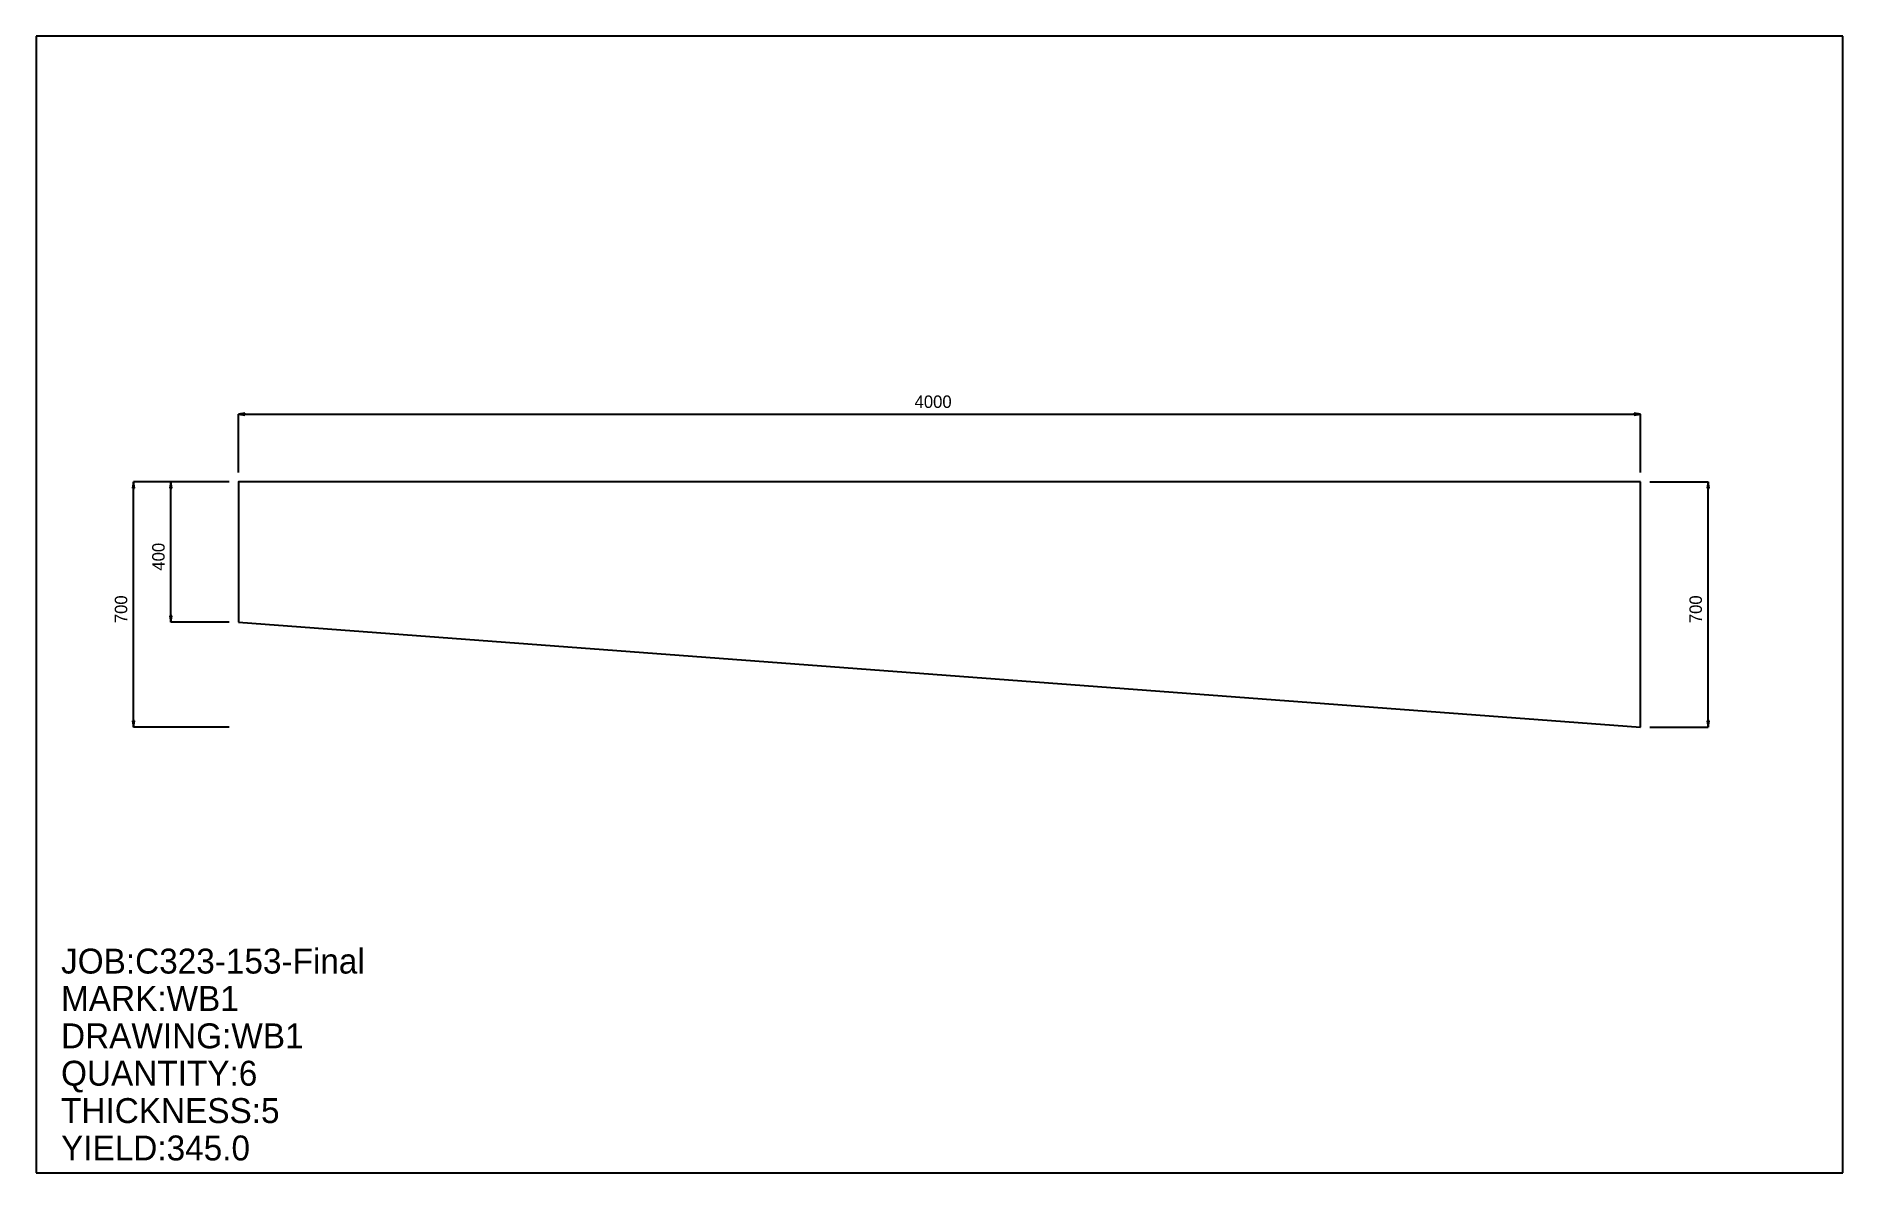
# Model space of a CAD drawing. Extents: x 0 to 5156, y 0 to 3244.
import ezdxf

# ---------------------------------------------------------------- set-up
doc = ezdxf.new("R2010")
doc.units = 0
doc.header["$LTSCALE"] = 0.125
for name, color, linetype in [('2', 7, 'CONTINUOUS'), ('3', 1, 'CONTINUOUS'), ('5', 7, 'CONTINUOUS'), ('6', 4, 'CONTINUOUS')]:
    doc.layers.add(name, color=color, linetype=linetype)

# ---------------------------------------------------------------- blocks, each defined once
blk = doc.blocks.new('ARROW')
at = {"layer": '2', "linetype": 'CONTINUOUS'}
for p, q in [((0, 0), (-1, 0.166667)), ((-1, 0.166667), (-1, -0.166667)), ((-1, -0.166667), (0, 0))]:
    blk.add_line(p, q, dxfattribs=at)
blk = doc.blocks.new('PLATE')
at = {"layer": '3', "linetype": 'CONTINUOUS'}
for p, q in [((0.000015, 0), (0, -400)), ((4000, -0.000175), (0.000015, 0)), ((4000, -700.00018), (4000, -0.000175)), ((0, -400), (4000, -700.00018))]:
    blk.add_line(p, q, dxfattribs=at)
at = {"layer": '5', "linetype": 'CONTINUOUS'}
for p, q in [((-0.099985, 0), (0.100015, 0)), ((0.000015, -0.1), (0.000015, 0.1))]:
    blk.add_line(p, q, dxfattribs=at)
blk.add_circle((0.000015, 0), 0.1, dxfattribs=at)
at = {"layer": '6', "linetype": 'CONTINUOUS'}
for p, q in [((0, 26.666666), (0, 193.33334)), ((0, 193.28334), (4000, 193.28334)), ((4000, 26.666666), (4000, 193.33334)), ((-26.666613, 0.000002), (-299.99997, 0.000023)), ((-299.95001, -700.00018), (-299.94998, 0.000023)), ((-26.666636, 0.000002), (-193.33331, 0.000015)), ((-193.28334, -400), (-193.28331, 0.000015)), ((4026.6667, -0.000185), (4193.3335, -0.000198)), ((4193.2837, -700.00018), (4193.2837, -0.000198)), ((-26.666666, -400), (-193.33334, -400)), ((-26.666666, -700.00018), (-300, -700.00018)), ((4026.6667, -700.00018), (4193.3335, -700.00018))]:
    blk.add_line(p, q, dxfattribs=at)
at = {"layer": '6', "xscale": 17.777777, "yscale": 17.777777, "zscale": 17.777777}
for p, rotation in [((0, 193.28334), 180), ((-299.94998, 0.000023), 90), ((-193.28331, 0.000015), 90), ((4193.2837, -0.000198), 90), ((-193.28334, -400), 270), ((-299.95001, -700.00018), 270), ((4193.2837, -700.00018), 270)]:
    blk.add_blockref('ARROW', p, dxfattribs=dict(at, rotation=rotation))
blk.add_blockref('ARROW', (4000, 193.28334), dxfattribs=at)
at = {"layer": '5'}
blk.add_text('ZERO', height=0.015, dxfattribs=at).set_placement((0.000015, 0))
at = {"layer": '6'}
blk.add_text('4000', height=35.556, dxfattribs=at).set_placement((1928.8889, 211.06111))
for s, p in [('400', (-211.06111, -253.33333)), ('700', (-317.72775, -403.33344)), ('700', (4175.5059, -403.3335))]:
    blk.add_text(s, height=35.556, rotation=90, dxfattribs=at).set_placement(p)

msp = doc.modelspace()

# ---------------------------------------------------------------- linework, layer by layer
at = {"layer": '5', "linetype": 'CONTINUOUS'}
for p, q in [((5155.5562, 3244.4446), (0, 3244.4446)), ((0, 3244.4446), (0, 0)), ((5155.5562, 0), (5155.5562, 3244.4446)), ((0, 0), (5155.5562, 0))]:
    msp.add_line(p, q, dxfattribs=at)

# ---------------------------------------------------------------- block references
at = {"layer": '2'}
msp.add_blockref('PLATE', (577.77808, 1972.2224), dxfattribs=at)

# ---------------------------------------------------------------- texts
at = {"layer": '5'}
for s, p in [('JOB:C323-153-Final', (71.111107, 568.88885)), ('MARK:WB1', (71.111107, 462.2222)), ('DRAWING:WB1', (71.111107, 355.55554)), ('QUANTITY:6', (71.111107, 248.88887)), ('THICKNESS:5', (71.111107, 142.22221)), ('YIELD:345.0', (71.111107, 35.555553))]:
    msp.add_text(s, height=71.111, dxfattribs=at).set_placement(p)

doc.saveas('drawing.dxf')
